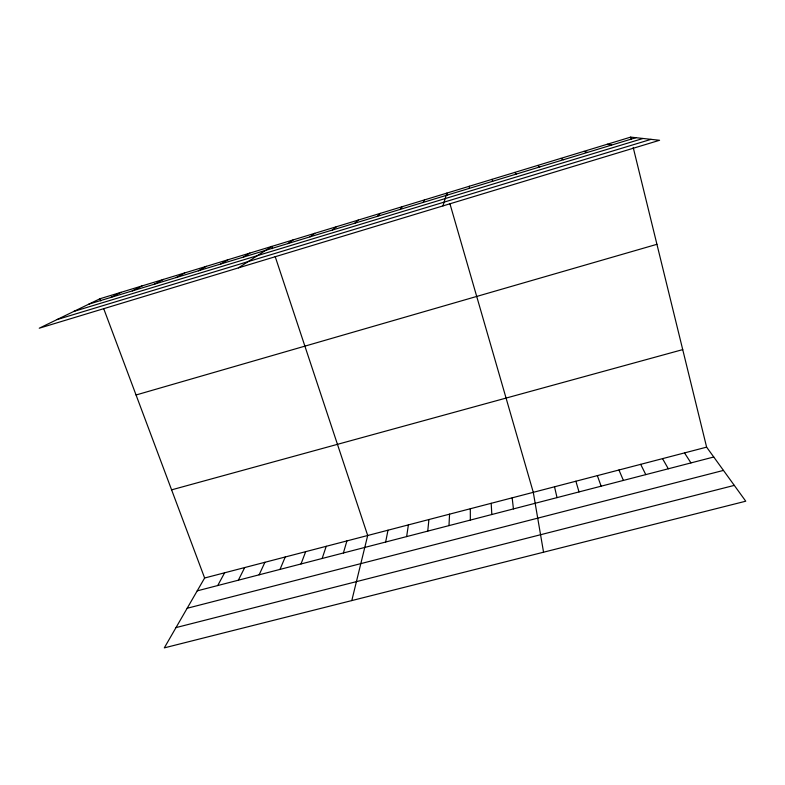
<?xml version="1.0" encoding="UTF-8"?>
<svg xmlns="http://www.w3.org/2000/svg" width="785" height="785" viewBox="0 0 785 785"><rect width="100%" height="100%" fill="white"/><g stroke="black" fill="none" stroke-linecap="round" stroke-linejoin="round"><path stroke-width="1.18" d="M469.342 188.361L469.342 186.251M448.981 525.616L449.56 514.155M427.746 531.121L428.914 519.533M406.64 536.587L408.396 524.89M385.641 542.033L387.986 530.209M351.788 600.584L367.694 535.498L275.182 256.558M343.398 552.974L346.901 540.914M442.946 205.915L446.861 193.1L447.538 195.436M322.144 558.488L326.226 546.301M301.018 563.964L305.669 551.659M280.01 569.4L285.24 556.987M259.128 574.816L264.918 562.286M238.365 580.193L244.704 567.555M217.73 585.541L224.608 572.795M423.105 202.432L424.508 199.9M706.618 447.146L204.63 578.005L164.291 647.88L745.75 501.203L706.618 447.146L633.21 147.472M400.193 209.399L402.303 206.671M377.438 216.326L380.225 213.392M354.82 223.205L358.274 220.075M332.34 230.044L336.471 226.718M309.997 236.844L314.785 233.312M287.801 243.595L293.237 239.876M238.395 267.871L271.816 246.402L272.562 248.659M243.144 257.186L249.875 253.084M220.693 264.015L228.072 259.727M198.379 270.796L206.396 266.321M176.213 277.547L184.858 272.886M154.184 284.248L163.447 279.401M132.292 290.911L142.163 285.887M110.528 297.525L121.008 292.324M99.989 298.732L39.25 328.209L659.577 140.28L630.669 137.12L99.989 298.732L100.804 300.91M88.901 304.109L635.889 137.689M73.839 311.419L643.023 138.474M57.011 319.583L651.05 139.347M136.05 394.983L656.927 244.312M171.601 489.85L682.724 349.61M197.212 590.86L713.751 457.007M187.164 608.267L723.456 470.411M175.997 627.598L734.299 485.385M607.197 144.273L611.643 145.068M583.863 151.377L587.543 152.398M560.676 158.433L563.601 159.689M537.627 165.458L539.805 166.92M514.724 172.425L516.167 174.113M684.51 452.906L690.957 462.914M662.53 458.636L668.31 468.782M640.678 464.337L645.79 474.621M618.953 469.999L623.398 480.42M491.969 179.363L492.686 181.266M103.659 308.525L204.63 578.005M597.356 475.632L601.143 486.19M575.876 481.225L579.026 491.92M449.903 203.629L533.29 492.332L543.554 552.208M630.669 137.12L631.238 139.416M554.524 486.798L557.026 497.621M512.173 497.837L513.429 508.915M491.184 503.303L491.822 514.518M470.313 508.749L470.343 520.082"/></g></svg>
